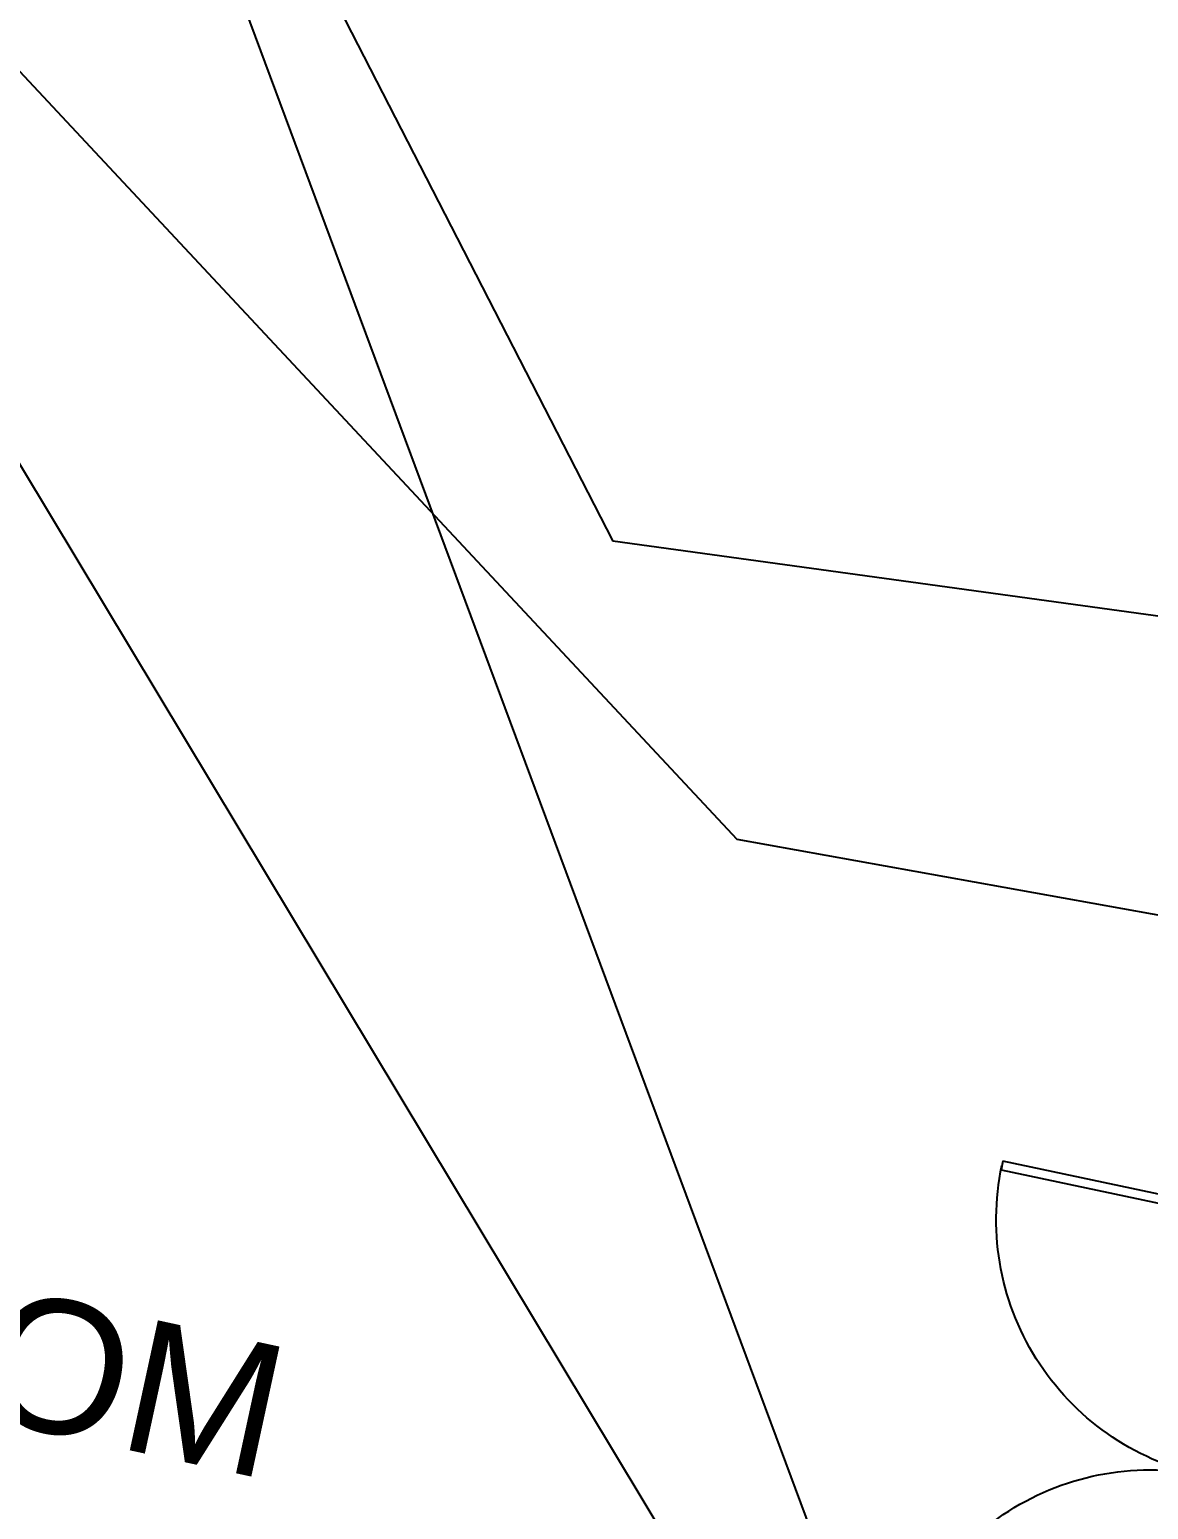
# Model space of a CAD drawing. Header units: inches. Extents: x -221585 to 401252, y -284294 to 332380.
# Drawn here: x 153979.5 to 154231.8, y 39061.4 to 39395.2 of the extents above; entities that cross this region are included whole.
import ezdxf

# ---------------------------------------------------------------- set-up
doc = ezdxf.new("R2010")
doc.units = ezdxf.units.IN
doc.header["$MEASUREMENT"] = 0
doc.linetypes.add('HIDDEN2', pattern=[0.1875, 0.125, -0.0625])
doc.layers.add('text', color=72, linetype='HIDDEN2', lineweight=5)
doc.styles.add('DIM', font='arial.ttf')

# ---------------------------------------------------------------- blocks, each defined once
blk = doc.blocks.new('RYTRTRTRTRT')
at = {"color": 1}
for p, q in [((42.5178, 61.1535), (42.5178, 61.7535)), ((42.5178, 61.7535), (42.5378, 61.7535)), ((42.5378, 61.7535), (42.5378, 61.1535)), ((43.7178, 61.7535), (43.6978, 61.7535)), ((43.6978, 61.7535), (43.6978, 61.1535)), ((43.7178, 61.1535), (43.7178, 61.7535)), ((42.5178, 61.1535), (42.5378, 61.1535)), ((43.7178, 61.1535), (43.6978, 61.1535)), ((42.5178, 61.1035), (43.1178, 61.1035)), ((43.7178, 61.1035), (43.1178, 61.1035))]:
    blk.add_line(p, q, dxfattribs=at)
for centre, start, end in [((42.5278, 61.1634), 359.0371, 90), ((43.7078, 61.1634), 90, 180.9629)]:
    blk.add_arc(centre, 0.5901, start, end, dxfattribs=at)

msp = doc.modelspace()

# ---------------------------------------------------------------- linework, layer by layer
at = {"color": 42}
for p, q in [((154139.08, 39212.5), (153843.79, 39528.71)), ((154192.54, 38939.23), (153841.25, 39523.4, 0.84)), ((156061.23, 38867.35), (154139.08, 39212.5))]:
    msp.add_line(p, q, dxfattribs=at)
at = {"color": 244}
msp.add_line((154195.77, 38949.1), (153993.75, 39492.45, 0.72), dxfattribs=at)
at = {"color": 1}
for p in [(154043.38, 39411.65, 0.45), (156014.17, 39017.59)]:
    msp.add_line(p, (154111.05, 39279.83), dxfattribs=at)
at = {"color": 4, "ltscale": 10}
for centre, radius, start, end in [((156814.81, 51185.45, 0.84), 12036.08, 255.366522, 259.408051), ((156817.33, 51195.95, 0.84), 12071.88, 255.366703, 257.955525)]:
    msp.add_arc(centre, radius, start, end, dxfattribs=at)

# ---------------------------------------------------------------- block references
at = {"color": 4, "xscale": -100.0000836001281, "yscale": 100.0000836001273, "zscale": 100.0000836001225, "rotation": 78.04954502547416}
msp.add_blockref('RYTRTRTRTRT', (161120.87, 42020.89, 0.26), dxfattribs=at)

# ---------------------------------------------------------------- texts
at = {"layer": 'text', "lineweight": -2, "ltscale": 2, "insert": (153762.03, 39126.23, -0.42), "char_height": 30, "width": 355.2197, "attachment_point": 7, "rotation": 347.798, "style": 'DIM'}
msp.add_mtext('{\\C3;      MD ROOM}', dxfattribs=at)

doc.saveas('drawing.dxf')
